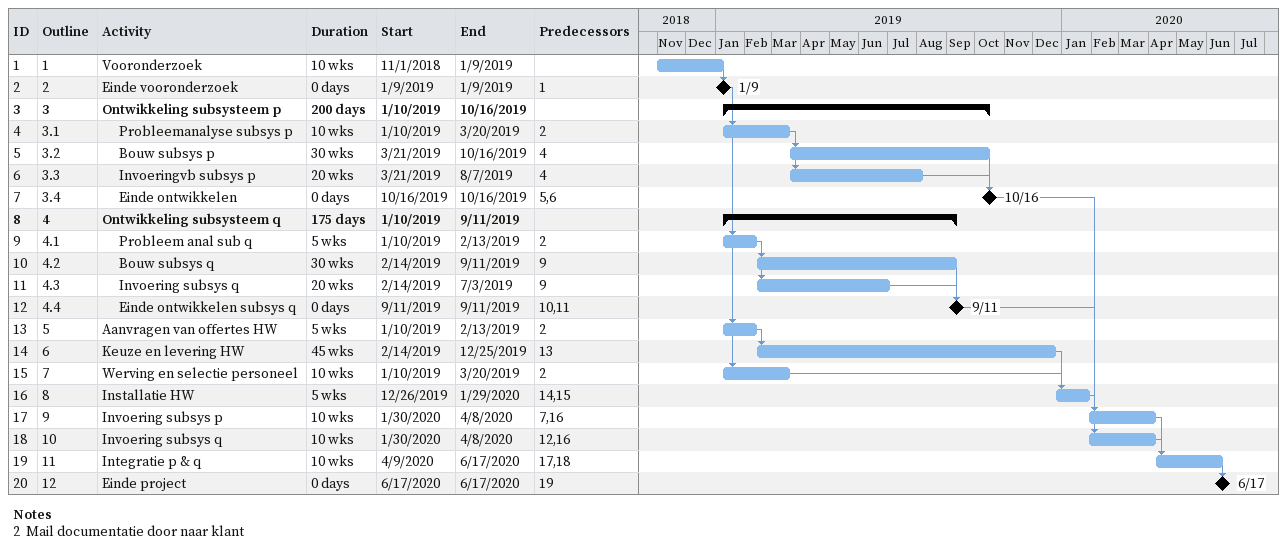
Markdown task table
| ID | WBS | Task | Duration | Start | Finish | Predecessors |
|---|---|---|---|---|---|---|
| 1 | 1 | Vooronderzoek | 10w | 2018-11-01 | 2019-01-09 |  |
| 2 | 2 | Einde vooronderzoek | 0d | 2019-01-09 | 2019-01-09 | 1 |
| 3 | 3 | **Ontwikkeling subsysteem p** | 200d | 2019-01-10 | 2019-10-16 |  |
| 4 | 3.1 | Probleemanalyse subsys p | 10w | 2019-01-10 | 2019-03-20 | 2 |
| 5 | 3.2 | Bouw subsys p | 30w | 2019-03-21 | 2019-10-16 | 4 |
| 6 | 3.3 | Invoeringvb subsys p | 20w | 2019-03-21 | 2019-08-07 | 4 |
| 7 | 3.4 | Einde ontwikkelen | 0d | 2019-10-16 | 2019-10-16 | 5, 6 |
| 8 | 4 | **Ontwikkeling subsysteem q** | 175d | 2019-01-10 | 2019-09-11 |  |
| 9 | 4.1 | Probleem anal sub q | 5w | 2019-01-10 | 2019-02-13 | 2 |
| 10 | 4.2 | Bouw subsys q | 30w | 2019-02-14 | 2019-09-11 | 9 |
| 11 | 4.3 | Invoering subsys q | 20w | 2019-02-14 | 2019-07-03 | 9 |
| 12 | 4.4 | Einde ontwikkelen subsys q | 0d | 2019-09-11 | 2019-09-11 | 10, 11 |
| 13 | 5 | Aanvragen van offertes HW | 5w | 2019-01-10 | 2019-02-13 | 2 |
| 14 | 6 | Keuze en levering HW | 45w | 2019-02-14 | 2019-12-25 | 13 |
| 15 | 7 | Werving en selectie personeel | 10w | 2019-01-10 | 2019-03-20 | 2 |
| 16 | 8 | Installatie HW | 5w | 2019-12-26 | 2020-01-29 | 14, 15 |
| 17 | 9 | Invoering subsys p | 10w | 2020-01-30 | 2020-04-08 | 7, 16 |
| 18 | 10 | Invoering subsys q | 10w | 2020-01-30 | 2020-04-08 | 12, 16 |
| 19 | 11 | Integratie p & q | 10w | 2020-04-09 | 2020-06-17 | 17, 18 |
| 20 | 12 | Einde project | 0d | 2020-06-17 | 2020-06-17 | 19 |

Notes
- 2: Mail documentatie door naar klant
